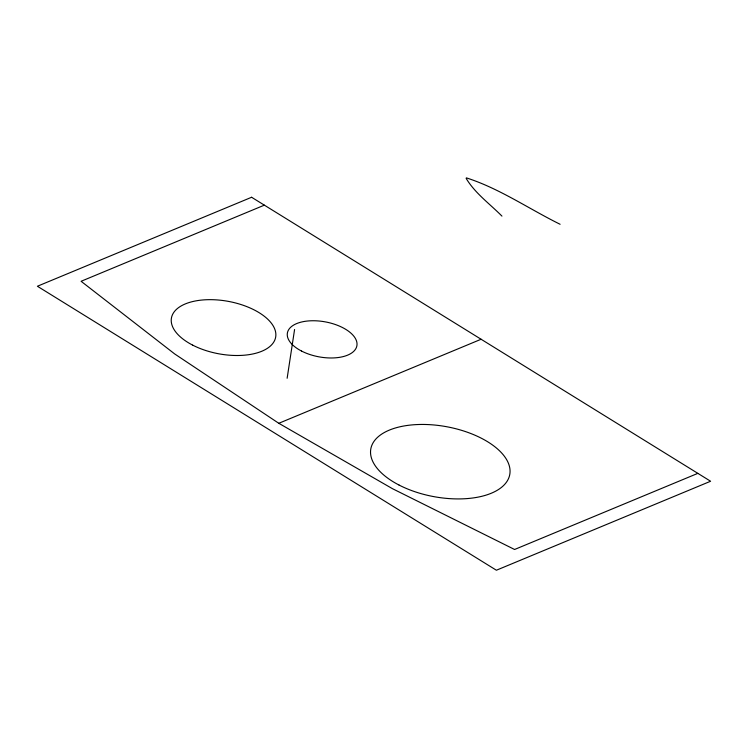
<?xml version="1.0" encoding="UTF-8"?>
<svg xmlns="http://www.w3.org/2000/svg" width="748" height="748" viewBox="0 0 748 748"><rect width="100%" height="100%" fill="white"/><g stroke="black" fill="none" stroke-linecap="round" stroke-linejoin="round"><path stroke-width="1.12" d="M294.581 329.494L287.139 378.273M264.353 205.158L81.093 281.285L174.714 353.963L278.798 423.293L392.42 488.659L514.587 549.49L697.847 473.362M278.798 423.293L481.104 339.255M560.112 224.278C528.995 208.944 499.412 188.421 466.359 177.865L466.163 178.417C475.092 193.33 489.856 203.877 501.945 216.116M251.609 197.266L37.4 286.25L496.392 570.228L710.6 481.245L251.609 197.266M399.086 485.069A70.649 35.539 10.5 0 0 509.65 475.092A70.649 35.539 10.5 0 0 412.157 424.892A70.649 35.539 10.5 0 0 399.086 485.069M301.547 351.055A35.324 17.765 10.5 0 0 356.824 346.072A35.324 17.765 10.5 0 0 308.083 320.967A35.324 17.765 10.5 0 0 301.547 351.055M192.647 345.118A52.986 26.648 10.5 0 0 275.563 337.638A52.986 26.648 10.5 0 0 202.446 299.995A52.986 26.648 10.5 0 0 192.647 345.118"/></g></svg>
